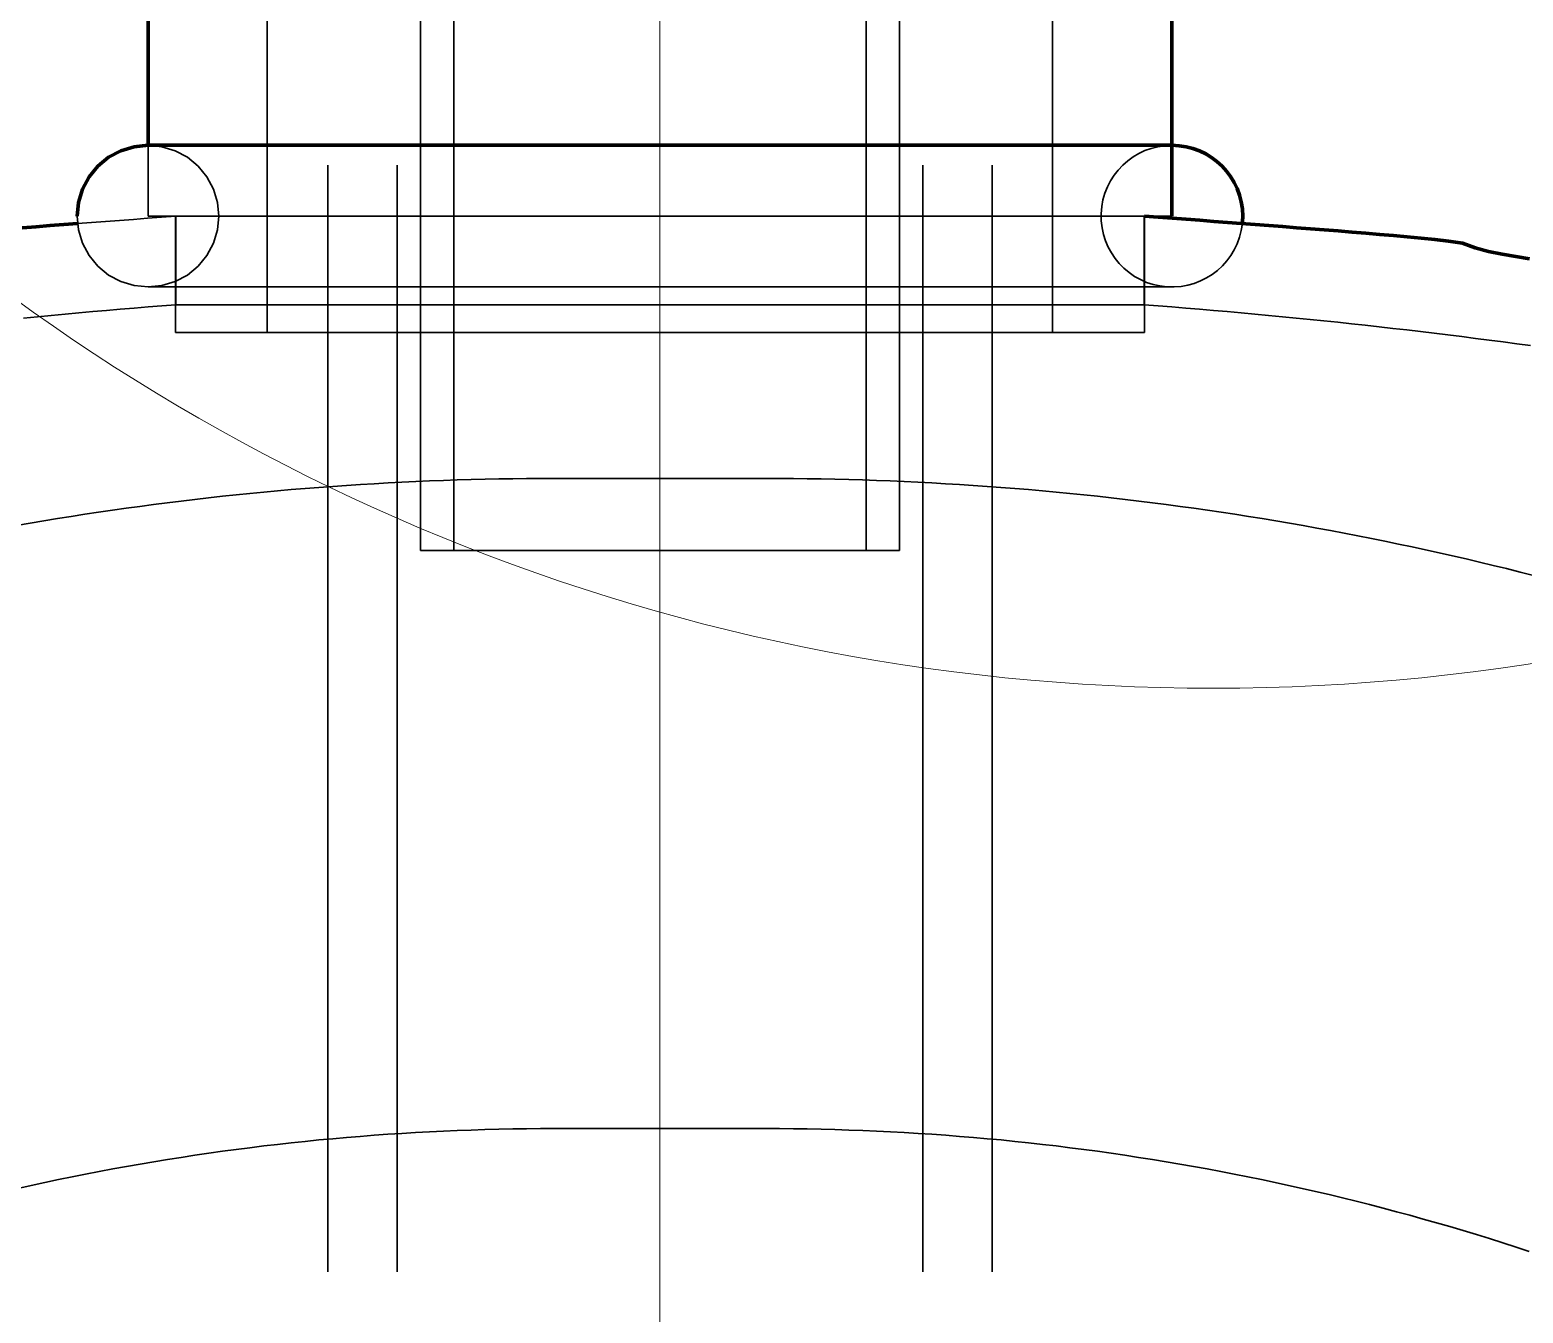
# Model space of a CAD drawing. Header units: millimetres. Extents: x 0 to 2208, y 0 to 420.
# Drawn here: x 88.21 to 93.6, y 208.99 to 213.62 of the extents above; entities that cross this region are included whole.
import ezdxf

# ---------------------------------------------------------------- set-up
doc = ezdxf.new("R2010")
doc.units = ezdxf.units.MM
doc.linetypes.add('IRAM-E-TRAZOS', pattern=[5, 4, -1])
doc.linetypes.add('IRAM-F-TRAZO-PUNTO', pattern=[20, 15, -2, 1, -2])
for name, color, linetype, lineweight in [('01-VISIBLE', 7, 'CONTINUOUS', 70), ('02-OCULTA', 4, 'IRAM-E-TRAZOS', 35), ('03-EJE', 1, 'IRAM-F-TRAZO-PUNTO', 18), ('08-FINA', 5, 'CONTINUOUS', 18)]:
    doc.layers.add(name, color=color, linetype=linetype, lineweight=lineweight)

msp = doc.modelspace()

# ---------------------------------------------------------------- linework, layer by layer
at = {"layer": '01-VISIBLE'}
for p, q in [((88.6341, 213.2071), (88.6341, 216.162)), ((92.3341, 212.9511), (92.3341, 216.162))]:
    msp.add_line(p, q, dxfattribs=at)
for points in [[(88.6341, 213.2071), (88.5841, 213.2022), (88.5361, 213.1876), (88.4918, 213.164), (88.453, 213.1321), (88.4212, 213.0933), (88.3975, 213.0491), (88.383, 213.001), (88.3781, 212.9511)], [(88.6341, 213.2071), (88.6341, 213.2071), (88.6341, 213.2071), (88.6341, 213.2071), (88.6341, 213.2071), (88.6341, 213.2071), (88.6341, 213.2071)], [(92.3341, 213.2071), (92.2841, 213.2071), (92.2341, 213.2071), (92.1841, 213.2071), (92.1341, 213.2071), (92.0841, 213.2071), (92.0341, 213.2071), (91.9841, 213.2071), (91.9341, 213.2071), (91.8841, 213.2071), (91.8341, 213.2071), (91.7841, 213.2071), (91.7341, 213.2071), (91.6841, 213.2071), (91.6341, 213.2071), (91.5841, 213.2071), (91.5341, 213.2071), (91.4841, 213.2071), (91.4341, 213.2071), (91.3841, 213.2071), (91.3341, 213.2071), (91.2841, 213.2071), (91.2341, 213.2071), (91.1841, 213.2071), (91.1341, 213.2071), (91.0841, 213.2071), (91.0341, 213.2071), (90.9841, 213.2071), (90.9341, 213.2071), (90.8841, 213.2071), (90.8341, 213.2071), (90.7841, 213.2071), (90.7341, 213.2071), (90.6841, 213.2071), (90.6341, 213.2071), (90.5841, 213.2071), (90.5341, 213.2071), (90.4841, 213.2071), (90.4341, 213.2071), (90.3841, 213.2071), (90.3341, 213.2071), (90.2841, 213.2071), (90.2341, 213.2071), (90.1841, 213.2071), (90.1341, 213.2071), (90.0841, 213.2071), (90.0341, 213.2071), (89.9841, 213.2071), (89.9341, 213.2071), (89.8841, 213.2071), (89.8341, 213.2071), (89.7841, 213.2071), (89.7341, 213.2071), (89.6841, 213.2071), (89.6341, 213.2071), (89.5841, 213.2071), (89.5341, 213.2071), (89.4841, 213.2071), (89.4341, 213.2071), (89.3841, 213.2071), (89.3341, 213.2071), (89.2841, 213.2071), (89.2341, 213.2071), (89.1841, 213.2071), (89.1341, 213.2071), (89.0841, 213.2071), (89.0341, 213.2071), (88.9841, 213.2071), (88.9341, 213.2071), (88.8841, 213.2071), (88.8341, 213.2071), (88.7841, 213.2071), (88.7341, 213.2071), (88.6841, 213.2071), (88.6341, 213.2071)], [(93.6267, 212.7972), (93.5772, 212.8053), (93.5278, 212.8137), (93.4786, 212.8231), (93.4303, 212.8365), (93.3836, 212.8537), (93.334, 212.861), (93.2842, 212.8667), (93.2343, 212.8717), (93.1844, 212.8763), (93.1345, 212.8808), (93.0846, 212.8851), (93.0346, 212.8893), (92.9847, 212.8934), (92.9347, 212.8975), (92.8848, 212.9015), (92.8348, 212.9054), (92.7848, 212.9093), (92.7348, 212.9132), (92.6849, 212.9171), (92.6349, 212.9209), (92.5849, 212.9247), (92.5349, 212.9285), (92.485, 212.9323), (92.435, 212.9361), (92.385, 212.9398), (92.335, 212.9436), (92.285, 212.9473), (92.2351, 212.951)], [(88.1796, 212.9091), (88.2296, 212.913), (88.2795, 212.9168), (88.3295, 212.9207), (88.3794, 212.9245)]]:
    msp.add_lwpolyline(points, dxfattribs=at)
for start, end in [(0, 90), (-5.9786, 0)]:
    msp.add_arc((92.3341, 212.9511), 0.256, start, end, dxfattribs=at)
at = {"layer": '02-OCULTA'}
for p, q in [((89.0653, 212.5307), (89.0653, 216.4511)), ((91.9029, 216.4511), (91.9029, 212.5307)), ((89.2841, 149.1359), (89.2841, 215.2511)), ((89.5341, 149.1359), (89.5341, 215.2511)), ((91.4341, 149.1359), (91.4341, 215.2511)), ((91.6841, 149.1359), (91.6841, 215.2511)), ((89.6191, 211.7429), (89.6191, 214.6229)), ((89.7391, 211.7429), (89.7391, 214.6229)), ((91.2291, 211.7429), (91.2291, 214.6229)), ((91.3491, 211.7429), (91.3491, 214.6229)), ((88.6341, 212.9511), (88.6341, 213.2071)), ((88.7331, 212.5307), (88.7331, 212.9511)), ((88.7341, 212.9511), (88.7341, 212.6307)), ((92.2341, 212.9511), (92.2341, 212.6307)), ((92.2351, 212.5307), (92.2351, 212.9511)), ((90.8659, 212.0032), (90.1022, 212.0032)), ((90.8659, 212.0032), (90.1022, 212.0032)), ((90.8659, 212.0032), (90.1022, 212.0032)), ((90.8659, 209.6532), (90.1022, 209.6532)), ((90.8659, 209.6532), (90.1022, 209.6532)), ((90.8659, 209.6532), (90.1022, 209.6532))]:
    msp.add_line(p, q, dxfattribs=at)
for points in [[(92.3341, 213.2071), (92.2834, 213.2071), (92.2327, 213.2071), (92.182, 213.2071), (92.1313, 213.2071), (92.0806, 213.2071), (92.03, 213.2071), (91.9793, 213.2071), (91.9286, 213.2071), (91.8779, 213.2071), (91.8272, 213.2071), (91.7765, 213.2071), (91.7258, 213.2071), (91.6752, 213.2071), (91.6245, 213.2071), (91.5738, 213.2071), (91.5231, 213.2071), (91.4724, 213.2071), (91.4217, 213.2071), (91.371, 213.2071), (91.3204, 213.2071), (91.2697, 213.2071), (91.219, 213.2071), (91.1683, 213.2071), (91.1176, 213.2071), (91.0669, 213.2071), (91.0163, 213.2071), (90.9656, 213.2071), (90.9149, 213.2071), (90.8642, 213.2071), (90.8135, 213.2071), (90.7628, 213.2071), (90.7121, 213.2071), (90.6615, 213.2071), (90.6108, 213.2071), (90.5601, 213.2071), (90.5094, 213.2071), (90.4587, 213.2071), (90.408, 213.2071), (90.3574, 213.2071), (90.3067, 213.2071), (90.256, 213.2071), (90.2053, 213.2071), (90.1546, 213.2071), (90.1039, 213.2071), (90.0532, 213.2071), (90.0026, 213.2071), (89.9519, 213.2071), (89.9012, 213.2071), (89.8505, 213.2071), (89.7998, 213.2071), (89.7491, 213.2071), (89.6984, 213.2071), (89.6478, 213.2071), (89.5971, 213.2071), (89.5464, 213.2071), (89.4957, 213.2071), (89.445, 213.2071), (89.3943, 213.2071), (89.3437, 213.2071), (89.293, 213.2071), (89.2423, 213.2071), (89.1916, 213.2071), (89.1409, 213.2071), (89.0902, 213.2071), (89.0395, 213.2071), (88.9889, 213.2071), (88.9382, 213.2071), (88.8875, 213.2071), (88.8368, 213.2071), (88.7861, 213.2071), (88.7354, 213.2071), (88.6847, 213.2071), (88.6341, 213.2071)], [(88.6341, 213.2071), (88.684, 213.2022), (88.732, 213.1876), (88.7763, 213.164), (88.8151, 213.1321), (88.8469, 213.0933), (88.8706, 213.0491), (88.8851, 213.001), (88.8901, 212.9511), (88.8851, 212.9012), (88.8706, 212.8531), (88.8469, 212.8089), (88.8151, 212.7701), (88.7763, 212.7382), (88.732, 212.7146), (88.684, 212.7), (88.6341, 212.6951)], [(88.3781, 212.9511), (88.383, 212.9012), (88.3975, 212.8531), (88.4212, 212.8089), (88.453, 212.7701), (88.4918, 212.7382), (88.5361, 212.7146), (88.5841, 212.7), (88.6341, 212.6951)], [(88.3794, 212.9245), (88.4301, 212.9283), (88.4808, 212.9321), (88.5314, 212.9359), (88.5821, 212.9396), (88.6328, 212.9434), (88.6834, 212.9472), (88.7341, 212.9511)], [(92.3341, 212.9511), (92.2841, 212.9511), (92.2341, 212.9511), (92.1841, 212.9511), (92.1341, 212.9511), (92.0841, 212.9511), (92.0341, 212.9511), (91.9841, 212.9511), (91.9341, 212.9511), (91.8841, 212.9511), (91.8341, 212.9511), (91.7841, 212.9511), (91.7341, 212.9511), (91.6841, 212.9511), (91.6341, 212.9511), (91.5841, 212.9511), (91.5341, 212.9511), (91.4841, 212.9511), (91.4341, 212.9511), (91.3841, 212.9511), (91.3341, 212.9511), (91.2841, 212.9511), (91.2341, 212.9511), (91.1841, 212.9511), (91.1341, 212.9511), (91.0841, 212.9511), (91.0341, 212.9511), (90.9841, 212.9511), (90.9341, 212.9511), (90.8841, 212.9511), (90.8341, 212.9511), (90.7841, 212.9511), (90.7341, 212.9511), (90.6841, 212.9511), (90.6341, 212.9511), (90.5841, 212.9511), (90.5341, 212.9511), (90.4841, 212.9511), (90.4341, 212.9511), (90.3841, 212.9511), (90.3341, 212.9511), (90.2841, 212.9511), (90.2341, 212.9511), (90.1841, 212.9511), (90.1341, 212.9511), (90.0841, 212.9511), (90.0341, 212.9511), (89.9841, 212.9511), (89.9341, 212.9511), (89.8841, 212.9511), (89.8341, 212.9511), (89.7841, 212.9511), (89.7341, 212.9511), (89.6841, 212.9511), (89.6341, 212.9511), (89.5841, 212.9511), (89.5341, 212.9511), (89.4841, 212.9511), (89.4341, 212.9511), (89.3841, 212.9511), (89.3341, 212.9511), (89.2841, 212.9511), (89.2341, 212.9511), (89.1841, 212.9511), (89.1341, 212.9511), (89.0841, 212.9511), (89.0341, 212.9511), (88.9841, 212.9511), (88.9341, 212.9511), (88.8841, 212.9511), (88.8341, 212.9511), (88.7841, 212.9511), (88.7341, 212.9511), (88.6841, 212.9511), (88.6341, 212.9511)], [(88.6341, 212.9511), (88.6841, 212.9511), (88.7341, 212.9511), (88.7841, 212.9511), (88.8341, 212.9511), (88.8841, 212.9511), (88.9341, 212.9511), (88.9841, 212.9511), (89.0341, 212.9511), (89.0841, 212.9511), (89.1341, 212.9511), (89.1841, 212.9511), (89.2341, 212.9511), (89.2841, 212.9511), (89.3341, 212.9511), (89.3841, 212.9511), (89.4341, 212.9511), (89.4841, 212.9511), (89.5341, 212.9511), (89.5841, 212.9511), (89.6341, 212.9511), (89.6841, 212.9511), (89.7341, 212.9511), (89.7841, 212.9511), (89.8341, 212.9511), (89.8841, 212.9511), (89.9341, 212.9511), (89.9841, 212.9511), (90.0341, 212.9511), (90.0841, 212.9511), (90.1341, 212.9511), (90.1841, 212.9511), (90.2341, 212.9511), (90.2841, 212.9511), (90.3341, 212.9511), (90.3841, 212.9511), (90.4341, 212.9511), (90.4841, 212.9511), (90.5341, 212.9511), (90.5841, 212.9511), (90.6341, 212.9511), (90.6841, 212.9511), (90.7341, 212.9511), (90.7841, 212.9511), (90.8341, 212.9511), (90.8841, 212.9511), (90.9341, 212.9511), (90.9841, 212.9511), (91.0341, 212.9511), (91.0841, 212.9511), (91.1341, 212.9511), (91.1841, 212.9511), (91.2341, 212.9511), (91.2841, 212.9511), (91.3341, 212.9511), (91.3841, 212.9511), (91.4341, 212.9511), (91.4841, 212.9511), (91.5341, 212.9511), (91.5841, 212.9511), (91.6341, 212.9511), (91.6841, 212.9511), (91.7341, 212.9511), (91.7841, 212.9511), (91.8341, 212.9511), (91.8841, 212.9511), (91.9341, 212.9511), (91.9841, 212.9511), (92.0341, 212.9511), (92.0841, 212.9511), (92.1341, 212.9511), (92.1841, 212.9511), (92.2341, 212.9511), (92.2841, 212.9511), (92.3341, 212.9511)], [(92.2351, 212.9511), (92.185, 212.9511), (92.135, 212.9511), (92.085, 212.9511), (92.0349, 212.9511), (91.9849, 212.9511), (91.9349, 212.9511), (91.8849, 212.9511), (91.8348, 212.9511), (91.7848, 212.9511), (91.7348, 212.9511), (91.6847, 212.9511), (91.6347, 212.9511), (91.5847, 212.9511), (91.5347, 212.9511), (91.4846, 212.9511), (91.4346, 212.9511), (91.3846, 212.9511), (91.3345, 212.9511), (91.2845, 212.9511), (91.2345, 212.9511), (91.1845, 212.9511), (91.1344, 212.9511), (91.0844, 212.9511), (91.0344, 212.9511), (90.9843, 212.9511), (90.9343, 212.9511), (90.8843, 212.9511), (90.8343, 212.9511), (90.7842, 212.9511), (90.7342, 212.9511), (90.6842, 212.9511), (90.6341, 212.9511), (90.5841, 212.9511), (90.5341, 212.9511), (90.4841, 212.9511), (90.434, 212.9511), (90.384, 212.9511), (90.334, 212.9511), (90.2839, 212.9511), (90.2339, 212.9511), (90.1839, 212.9511), (90.1339, 212.9511), (90.0838, 212.9511), (90.0338, 212.9511), (89.9838, 212.9511), (89.9337, 212.9511), (89.8837, 212.9511), (89.8337, 212.9511), (89.7837, 212.9511), (89.7336, 212.9511), (89.6836, 212.9511), (89.6336, 212.9511), (89.5835, 212.9511), (89.5335, 212.9511), (89.4835, 212.9511), (89.4335, 212.9511), (89.3834, 212.9511), (89.3334, 212.9511), (89.2834, 212.9511), (89.2333, 212.9511), (89.1833, 212.9511), (89.1333, 212.9511), (89.0833, 212.9511), (89.0332, 212.9511), (88.9832, 212.9511), (88.9332, 212.9511), (88.8831, 212.9511), (88.8331, 212.9511), (88.7831, 212.9511), (88.7331, 212.9511)], [(88.7331, 212.9511), (88.7831, 212.9511), (88.8331, 212.9511), (88.8831, 212.9511), (88.9332, 212.9511), (88.9832, 212.9511), (89.0332, 212.9511), (89.0833, 212.9511), (89.1333, 212.9511), (89.1833, 212.9511), (89.2333, 212.9511), (89.2834, 212.9511), (89.3334, 212.9511), (89.3834, 212.9511), (89.4335, 212.9511), (89.4835, 212.9511), (89.5335, 212.9511), (89.5835, 212.9511), (89.6336, 212.9511), (89.6836, 212.9511), (89.7336, 212.9511), (89.7837, 212.9511), (89.8337, 212.9511), (89.8837, 212.9511), (89.9337, 212.9511), (89.9838, 212.9511), (90.0338, 212.9511), (90.0838, 212.9511), (90.1339, 212.9511), (90.1839, 212.9511), (90.2339, 212.9511), (90.2839, 212.9511), (90.334, 212.9511), (90.384, 212.9511), (90.434, 212.9511), (90.4841, 212.9511), (90.5341, 212.9511), (90.5841, 212.9511), (90.6341, 212.9511), (90.6842, 212.9511), (90.7342, 212.9511), (90.7842, 212.9511), (90.8343, 212.9511), (90.8843, 212.9511), (90.9343, 212.9511), (90.9843, 212.9511), (91.0344, 212.9511), (91.0844, 212.9511), (91.1344, 212.9511), (91.1845, 212.9511), (91.2345, 212.9511), (91.2845, 212.9511), (91.3345, 212.9511), (91.3846, 212.9511), (91.4346, 212.9511), (91.4846, 212.9511), (91.5347, 212.9511), (91.5847, 212.9511), (91.6347, 212.9511), (91.6847, 212.9511), (91.7348, 212.9511), (91.7848, 212.9511), (91.8348, 212.9511), (91.8849, 212.9511), (91.9349, 212.9511), (91.9849, 212.9511), (92.0349, 212.9511), (92.085, 212.9511), (92.135, 212.9511), (92.185, 212.9511), (92.2351, 212.9511)], [(92.2341, 212.9511), (92.1841, 212.9511), (92.1341, 212.9511), (92.0841, 212.9511), (92.0341, 212.9511), (91.9841, 212.9511), (91.9341, 212.9511), (91.8841, 212.9511), (91.8341, 212.9511), (91.7841, 212.9511), (91.7341, 212.9511), (91.6841, 212.9511), (91.6341, 212.9511), (91.5841, 212.9511), (91.5341, 212.9511), (91.4841, 212.9511), (91.4341, 212.9511), (91.3841, 212.9511), (91.3341, 212.9511), (91.2841, 212.9511), (91.2341, 212.9511), (91.1841, 212.9511), (91.1341, 212.9511), (91.0841, 212.9511), (91.0341, 212.9511), (90.9841, 212.9511), (90.9341, 212.9511), (90.8841, 212.9511), (90.8341, 212.9511), (90.7841, 212.9511), (90.7341, 212.9511), (90.6841, 212.9511), (90.6341, 212.9511), (90.5841, 212.9511), (90.5341, 212.9511), (90.4841, 212.9511), (90.4341, 212.9511), (90.3841, 212.9511), (90.3341, 212.9511), (90.2841, 212.9511), (90.2341, 212.9511), (90.1841, 212.9511), (90.1341, 212.9511), (90.0841, 212.9511), (90.0341, 212.9511), (89.9841, 212.9511), (89.9341, 212.9511), (89.8841, 212.9511), (89.8341, 212.9511), (89.7841, 212.9511), (89.7341, 212.9511), (89.6841, 212.9511), (89.6341, 212.9511), (89.5841, 212.9511), (89.5341, 212.9511), (89.4841, 212.9511), (89.4341, 212.9511), (89.3841, 212.9511), (89.3341, 212.9511), (89.2841, 212.9511), (89.2341, 212.9511), (89.1841, 212.9511), (89.1341, 212.9511), (89.0841, 212.9511), (89.0341, 212.9511), (88.9841, 212.9511), (88.9341, 212.9511), (88.8841, 212.9511), (88.8341, 212.9511), (88.7841, 212.9511), (88.7341, 212.9511)], [(88.7341, 212.9511), (88.7841, 212.9511), (88.8341, 212.9511), (88.8841, 212.9511), (88.9341, 212.9511), (88.9841, 212.9511), (89.0341, 212.9511), (89.0841, 212.9511), (89.1341, 212.9511), (89.1841, 212.9511), (89.2341, 212.9511), (89.2841, 212.9511), (89.3341, 212.9511), (89.3841, 212.9511), (89.4341, 212.9511), (89.4841, 212.9511), (89.5341, 212.9511), (89.5841, 212.9511), (89.6341, 212.9511), (89.6841, 212.9511), (89.7341, 212.9511), (89.7841, 212.9511), (89.8341, 212.9511), (89.8841, 212.9511), (89.9341, 212.9511), (89.9841, 212.9511), (90.0341, 212.9511), (90.0841, 212.9511), (90.1341, 212.9511), (90.1841, 212.9511), (90.2341, 212.9511), (90.2841, 212.9511), (90.3341, 212.9511), (90.3841, 212.9511), (90.4341, 212.9511), (90.4841, 212.9511), (90.5341, 212.9511), (90.5841, 212.9511), (90.6341, 212.9511), (90.6841, 212.9511), (90.7341, 212.9511), (90.7841, 212.9511), (90.8341, 212.9511), (90.8841, 212.9511), (90.9341, 212.9511), (90.9841, 212.9511), (91.0341, 212.9511), (91.0841, 212.9511), (91.1341, 212.9511), (91.1841, 212.9511), (91.2341, 212.9511), (91.2841, 212.9511), (91.3341, 212.9511), (91.3841, 212.9511), (91.4341, 212.9511), (91.4841, 212.9511), (91.5341, 212.9511), (91.5841, 212.9511), (91.6341, 212.9511), (91.6841, 212.9511), (91.7341, 212.9511), (91.7841, 212.9511), (91.8341, 212.9511), (91.8841, 212.9511), (91.9341, 212.9511), (91.9841, 212.9511), (92.0341, 212.9511), (92.0841, 212.9511), (92.1341, 212.9511), (92.1841, 212.9511), (92.2341, 212.9511)], [(92.2351, 212.951), (92.2349, 212.951), (92.2347, 212.9511), (92.2346, 212.9511), (92.2344, 212.9511), (92.2342, 212.9511), (92.2341, 212.9511)], [(88.6341, 212.6951), (88.6841, 212.6951), (88.7341, 212.6951), (88.7841, 212.6951), (88.8341, 212.6951), (88.8841, 212.6951), (88.9341, 212.6951), (88.9841, 212.6951), (89.0341, 212.6951), (89.0841, 212.6951), (89.1341, 212.6951), (89.1841, 212.6951), (89.2341, 212.6951), (89.2841, 212.6951), (89.3341, 212.6951), (89.3841, 212.6951), (89.4341, 212.6951), (89.4841, 212.6951), (89.5341, 212.6951), (89.5841, 212.6951), (89.6341, 212.6951), (89.6841, 212.6951), (89.7341, 212.6951), (89.7841, 212.6951), (89.8341, 212.6951), (89.8841, 212.6951), (89.9341, 212.6951), (89.9841, 212.6951), (90.0341, 212.6951), (90.0841, 212.6951), (90.1341, 212.6951), (90.1841, 212.6951), (90.2341, 212.6951), (90.2841, 212.6951), (90.3341, 212.6951), (90.3841, 212.6951), (90.4341, 212.6951), (90.4841, 212.6951), (90.5341, 212.6951), (90.5841, 212.6951), (90.6341, 212.6951), (90.6841, 212.6951), (90.7341, 212.6951), (90.7841, 212.6951), (90.8341, 212.6951), (90.8841, 212.6951), (90.9341, 212.6951), (90.9841, 212.6951), (91.0341, 212.6951), (91.0841, 212.6951), (91.1341, 212.6951), (91.1841, 212.6951), (91.2341, 212.6951), (91.2841, 212.6951), (91.3341, 212.6951), (91.3841, 212.6951), (91.4341, 212.6951), (91.4841, 212.6951), (91.5341, 212.6951), (91.5841, 212.6951), (91.6341, 212.6951), (91.6841, 212.6951), (91.7341, 212.6951), (91.7841, 212.6951), (91.8341, 212.6951), (91.8841, 212.6951), (91.9341, 212.6951), (91.9841, 212.6951), (92.0341, 212.6951), (92.0841, 212.6951), (92.1341, 212.6951), (92.1841, 212.6951), (92.2341, 212.6951), (92.2841, 212.6951), (92.3341, 212.6951)], [(88.6341, 212.6951), (88.6841, 212.6951), (88.7341, 212.6951), (88.7841, 212.6951), (88.8341, 212.6951), (88.8841, 212.6951), (88.9341, 212.6951), (88.9841, 212.6951), (89.0341, 212.6951), (89.0841, 212.6951), (89.1341, 212.6951), (89.1841, 212.6951), (89.2341, 212.6951), (89.2841, 212.6951), (89.3341, 212.6951), (89.3841, 212.6951), (89.4341, 212.6951), (89.4841, 212.6951), (89.5341, 212.6951), (89.5841, 212.6951), (89.6341, 212.6951), (89.6841, 212.6951), (89.7341, 212.6951), (89.7841, 212.6951), (89.8341, 212.6951), (89.8841, 212.6951), (89.9341, 212.6951), (89.9841, 212.6951), (90.0341, 212.6951), (90.0841, 212.6951), (90.1341, 212.6951), (90.1841, 212.6951), (90.2341, 212.6951), (90.2841, 212.6951), (90.3341, 212.6951), (90.3841, 212.6951), (90.4341, 212.6951), (90.4841, 212.6951), (90.5341, 212.6951), (90.5841, 212.6951), (90.6341, 212.6951), (90.6841, 212.6951), (90.7341, 212.6951), (90.7841, 212.6951), (90.8341, 212.6951), (90.8841, 212.6951), (90.9341, 212.6951), (90.9841, 212.6951), (91.0341, 212.6951), (91.0841, 212.6951), (91.1341, 212.6951), (91.1841, 212.6951), (91.2341, 212.6951), (91.2841, 212.6951), (91.3341, 212.6951), (91.3841, 212.6951), (91.4341, 212.6951), (91.4841, 212.6951), (91.5341, 212.6951), (91.5841, 212.6951), (91.6341, 212.6951), (91.6841, 212.6951), (91.7341, 212.6951), (91.7841, 212.6951), (91.8341, 212.6951), (91.8841, 212.6951), (91.9341, 212.6951), (91.9841, 212.6951), (92.0341, 212.6951), (92.0841, 212.6951), (92.1341, 212.6951), (92.1841, 212.6951), (92.2341, 212.6951), (92.2841, 212.6951), (92.3341, 212.6951)], [(88.7341, 212.6307), (88.6841, 212.6269), (88.6341, 212.6229), (88.5841, 212.6189), (88.5341, 212.6148), (88.4842, 212.6105), (88.4342, 212.6062), (88.3843, 212.6017), (88.3343, 212.5972), (88.2844, 212.5925), (88.2345, 212.5877), (88.1846, 212.5828)], [(92.2341, 212.6307), (92.1841, 212.6307), (92.1341, 212.6307), (92.0841, 212.6307), (92.0341, 212.6307), (91.9841, 212.6307), (91.9341, 212.6307), (91.8841, 212.6307), (91.8341, 212.6307), (91.7841, 212.6307), (91.7341, 212.6307), (91.6841, 212.6307), (91.6341, 212.6307), (91.5841, 212.6307), (91.5341, 212.6307), (91.4841, 212.6307), (91.4341, 212.6307), (91.3841, 212.6307), (91.3341, 212.6307), (91.2841, 212.6307), (91.2341, 212.6307), (91.1841, 212.6307), (91.1341, 212.6307), (91.0841, 212.6307), (91.0341, 212.6307), (90.9841, 212.6307), (90.9341, 212.6307), (90.8841, 212.6307), (90.8341, 212.6307), (90.7841, 212.6307), (90.7341, 212.6307), (90.6841, 212.6307), (90.6341, 212.6307), (90.5841, 212.6307), (90.5341, 212.6307), (90.4841, 212.6307), (90.4341, 212.6307), (90.3841, 212.6307), (90.3341, 212.6307), (90.2841, 212.6307), (90.2341, 212.6307), (90.1841, 212.6307), (90.1341, 212.6307), (90.0841, 212.6307), (90.0341, 212.6307), (89.9841, 212.6307), (89.9341, 212.6307), (89.8841, 212.6307), (89.8341, 212.6307), (89.7841, 212.6307), (89.7341, 212.6307), (89.6841, 212.6307), (89.6341, 212.6307), (89.5841, 212.6307), (89.5341, 212.6307), (89.4841, 212.6307), (89.4341, 212.6307), (89.3841, 212.6307), (89.3341, 212.6307), (89.2841, 212.6307), (89.2341, 212.6307), (89.1841, 212.6307), (89.1341, 212.6307), (89.0841, 212.6307), (89.0341, 212.6307), (88.9841, 212.6307), (88.9341, 212.6307), (88.8841, 212.6307), (88.8341, 212.6307), (88.7841, 212.6307), (88.7341, 212.6307)], [(88.7341, 212.6307), (88.7841, 212.6307), (88.8341, 212.6307), (88.8841, 212.6307), (88.9341, 212.6307), (88.9841, 212.6307), (89.0341, 212.6307), (89.0841, 212.6307), (89.1341, 212.6307), (89.1841, 212.6307), (89.2341, 212.6307), (89.2841, 212.6307), (89.3341, 212.6307), (89.3841, 212.6307), (89.4341, 212.6307), (89.4841, 212.6307), (89.5341, 212.6307), (89.5841, 212.6307), (89.6341, 212.6307), (89.6841, 212.6307), (89.7341, 212.6307), (89.7841, 212.6307), (89.8341, 212.6307), (89.8841, 212.6307), (89.9341, 212.6307), (89.9841, 212.6307), (90.0341, 212.6307), (90.0841, 212.6307), (90.1341, 212.6307), (90.1841, 212.6307), (90.2341, 212.6307), (90.2841, 212.6307), (90.3341, 212.6307), (90.3841, 212.6307), (90.4341, 212.6307), (90.4841, 212.6307), (90.5341, 212.6307), (90.5841, 212.6307), (90.6341, 212.6307), (90.6841, 212.6307), (90.7341, 212.6307), (90.7841, 212.6307), (90.8341, 212.6307), (90.8841, 212.6307), (90.9341, 212.6307), (90.9841, 212.6307), (91.0341, 212.6307), (91.0841, 212.6307), (91.1341, 212.6307), (91.1841, 212.6307), (91.2341, 212.6307), (91.2841, 212.6307), (91.3341, 212.6307), (91.3841, 212.6307), (91.4341, 212.6307), (91.4841, 212.6307), (91.5341, 212.6307), (91.5841, 212.6307), (91.6341, 212.6307), (91.6841, 212.6307), (91.7341, 212.6307), (91.7841, 212.6307), (91.8341, 212.6307), (91.8841, 212.6307), (91.9341, 212.6307), (91.9841, 212.6307), (92.0341, 212.6307), (92.0841, 212.6307), (92.1341, 212.6307), (92.1841, 212.6307), (92.2341, 212.6307)], [(92.2341, 212.6307), (92.2841, 212.6269), (92.3341, 212.623), (92.384, 212.619), (92.434, 212.6148), (92.484, 212.6106), (92.5339, 212.6063), (92.5839, 212.6018), (92.6338, 212.5973), (92.6837, 212.5926), (92.7336, 212.5878), (92.7835, 212.5829), (92.8334, 212.5779), (92.8833, 212.5728), (92.9332, 212.5676), (92.983, 212.5623), (93.0329, 212.5568), (93.0827, 212.5513), (93.1325, 212.5456), (93.1824, 212.5399), (93.2322, 212.534), (93.2819, 212.528), (93.3317, 212.5219), (93.3815, 212.5157), (93.4312, 212.5094), (93.4809, 212.503), (93.5306, 212.4964), (93.5803, 212.4898), (93.63, 212.483)], [(92.2351, 212.5307), (92.185, 212.5307), (92.135, 212.5307), (92.085, 212.5307), (92.0349, 212.5307), (91.9849, 212.5307), (91.9349, 212.5307), (91.8849, 212.5307), (91.8348, 212.5307), (91.7848, 212.5307), (91.7348, 212.5307), (91.6847, 212.5307), (91.6347, 212.5307), (91.5847, 212.5307), (91.5347, 212.5307), (91.4846, 212.5307), (91.4346, 212.5307), (91.3846, 212.5307), (91.3345, 212.5307), (91.2845, 212.5307), (91.2345, 212.5307), (91.1845, 212.5307), (91.1344, 212.5307), (91.0844, 212.5307), (91.0344, 212.5307), (90.9843, 212.5307), (90.9343, 212.5307), (90.8843, 212.5307), (90.8343, 212.5307), (90.7842, 212.5307), (90.7342, 212.5307), (90.6842, 212.5307), (90.6341, 212.5307), (90.5841, 212.5307), (90.5341, 212.5307), (90.4841, 212.5307), (90.434, 212.5307), (90.384, 212.5307), (90.334, 212.5307), (90.2839, 212.5307), (90.2339, 212.5307), (90.1839, 212.5307), (90.1339, 212.5307), (90.0838, 212.5307), (90.0338, 212.5307), (89.9838, 212.5307), (89.9337, 212.5307), (89.8837, 212.5307), (89.8337, 212.5307), (89.7837, 212.5307), (89.7336, 212.5307), (89.6836, 212.5307), (89.6336, 212.5307), (89.5835, 212.5307), (89.5335, 212.5307), (89.4835, 212.5307), (89.4335, 212.5307), (89.3834, 212.5307), (89.3334, 212.5307), (89.2834, 212.5307), (89.2333, 212.5307), (89.1833, 212.5307), (89.1333, 212.5307), (89.0833, 212.5307), (89.0332, 212.5307), (88.9832, 212.5307), (88.9332, 212.5307), (88.8831, 212.5307), (88.8331, 212.5307), (88.7831, 212.5307), (88.7331, 212.5307)], [(88.7331, 212.5307), (88.7831, 212.5307), (88.8331, 212.5307), (88.8831, 212.5307), (88.9332, 212.5307), (88.9832, 212.5307), (89.0332, 212.5307), (89.0833, 212.5307), (89.1333, 212.5307), (89.1833, 212.5307), (89.2333, 212.5307), (89.2834, 212.5307), (89.3334, 212.5307), (89.3834, 212.5307), (89.4335, 212.5307), (89.4835, 212.5307), (89.5335, 212.5307), (89.5835, 212.5307), (89.6336, 212.5307), (89.6836, 212.5307), (89.7336, 212.5307), (89.7837, 212.5307), (89.8337, 212.5307), (89.8837, 212.5307), (89.9337, 212.5307), (89.9838, 212.5307), (90.0338, 212.5307), (90.0838, 212.5307), (90.1339, 212.5307), (90.1839, 212.5307), (90.2339, 212.5307), (90.2839, 212.5307), (90.334, 212.5307), (90.384, 212.5307), (90.434, 212.5307), (90.4841, 212.5307), (90.5341, 212.5307), (90.5841, 212.5307), (90.6341, 212.5307), (90.6842, 212.5307), (90.7342, 212.5307), (90.7842, 212.5307), (90.8343, 212.5307), (90.8843, 212.5307), (90.9343, 212.5307), (90.9843, 212.5307), (91.0344, 212.5307), (91.0844, 212.5307), (91.1344, 212.5307), (91.1845, 212.5307), (91.2345, 212.5307), (91.2845, 212.5307), (91.3345, 212.5307), (91.3846, 212.5307), (91.4346, 212.5307), (91.4846, 212.5307), (91.5347, 212.5307), (91.5847, 212.5307), (91.6347, 212.5307), (91.6847, 212.5307), (91.7348, 212.5307), (91.7848, 212.5307), (91.8348, 212.5307), (91.8849, 212.5307), (91.9349, 212.5307), (91.9849, 212.5307), (92.0349, 212.5307), (92.085, 212.5307), (92.135, 212.5307), (92.185, 212.5307), (92.2351, 212.5307)], [(91.9029, 212.5307), (91.8522, 212.5307), (91.8015, 212.5307), (91.7508, 212.5307), (91.7002, 212.5307), (91.6495, 212.5307), (91.5988, 212.5307), (91.5482, 212.5307), (91.4975, 212.5307), (91.4468, 212.5307), (91.3961, 212.5307), (91.3455, 212.5307), (91.2948, 212.5307), (91.2441, 212.5307), (91.1935, 212.5307), (91.1428, 212.5307), (91.0921, 212.5307), (91.0414, 212.5307), (90.9908, 212.5307), (90.9401, 212.5307), (90.8894, 212.5307), (90.8388, 212.5307), (90.7881, 212.5307), (90.7374, 212.5307), (90.6867, 212.5307), (90.6361, 212.5307), (90.5854, 212.5307), (90.5347, 212.5307), (90.4841, 212.5307), (90.4334, 212.5307), (90.3827, 212.5307), (90.332, 212.5307), (90.2814, 212.5307), (90.2307, 212.5307), (90.18, 212.5307), (90.1294, 212.5307), (90.0787, 212.5307), (90.028, 212.5307), (89.9773, 212.5307), (89.9267, 212.5307), (89.876, 212.5307), (89.8253, 212.5307), (89.7747, 212.5307), (89.724, 212.5307), (89.6733, 212.5307), (89.6226, 212.5307), (89.572, 212.5307), (89.5213, 212.5307), (89.4706, 212.5307), (89.42, 212.5307), (89.3693, 212.5307), (89.3186, 212.5307), (89.2679, 212.5307), (89.2173, 212.5307), (89.1666, 212.5307), (89.1159, 212.5307), (89.0653, 212.5307)], [(89.0653, 212.5307), (89.1159, 212.5307), (89.1666, 212.5307), (89.2173, 212.5307), (89.2679, 212.5307), (89.3186, 212.5307), (89.3693, 212.5307), (89.42, 212.5307), (89.4706, 212.5307), (89.5213, 212.5307), (89.572, 212.5307), (89.6226, 212.5307), (89.6733, 212.5307), (89.724, 212.5307), (89.7747, 212.5307), (89.8253, 212.5307), (89.876, 212.5307), (89.9267, 212.5307), (89.9773, 212.5307), (90.028, 212.5307), (90.0787, 212.5307), (90.1294, 212.5307), (90.18, 212.5307), (90.2307, 212.5307), (90.2814, 212.5307), (90.332, 212.5307), (90.3827, 212.5307), (90.4334, 212.5307), (90.4841, 212.5307), (90.5347, 212.5307), (90.5854, 212.5307), (90.6361, 212.5307), (90.6867, 212.5307), (90.7374, 212.5307), (90.7881, 212.5307), (90.8388, 212.5307), (90.8894, 212.5307), (90.9401, 212.5307), (90.9908, 212.5307), (91.0414, 212.5307), (91.0921, 212.5307), (91.1428, 212.5307), (91.1935, 212.5307), (91.2441, 212.5307), (91.2948, 212.5307), (91.3455, 212.5307), (91.3961, 212.5307), (91.4468, 212.5307), (91.4975, 212.5307), (91.5482, 212.5307), (91.5988, 212.5307), (91.6495, 212.5307), (91.7002, 212.5307), (91.7508, 212.5307), (91.8015, 212.5307), (91.8522, 212.5307), (91.9029, 212.5307)], [(90.1022, 212.0032), (90.0521, 212.0031), (90.0021, 212.0027), (89.952, 212.0022), (89.9019, 212.0014), (89.8519, 212.0004), (89.8018, 211.9991), (89.7518, 211.9977), (89.7017, 211.996), (89.6517, 211.9941), (89.6017, 211.9919), (89.5516, 211.9896), (89.5016, 211.987), (89.4516, 211.9842), (89.4017, 211.9812), (89.3517, 211.9779), (89.3017, 211.9744), (89.2518, 211.9707), (89.2019, 211.9668), (89.152, 211.9626), (89.1021, 211.9582), (89.0522, 211.9536), (89.0024, 211.9488), (88.9526, 211.9438), (88.9028, 211.9385), (88.853, 211.933), (88.8033, 211.9273), (88.7536, 211.9213), (88.7039, 211.9152), (88.6542, 211.9088), (88.6046, 211.9021), (88.555, 211.8953), (88.5054, 211.8883), (88.4558, 211.881), (88.4063, 211.8735), (88.3569, 211.8657), (88.3074, 211.8578), (88.258, 211.8496), (88.2087, 211.8412), (88.1593, 211.8326)], [(90.1022, 212.0032), (90.0521, 212.0031), (90.0021, 212.0027), (89.952, 212.0022), (89.9019, 212.0014), (89.8519, 212.0004), (89.8018, 211.9991), (89.7518, 211.9977), (89.7017, 211.996), (89.6517, 211.9941), (89.6017, 211.9919), (89.5516, 211.9896), (89.5016, 211.987), (89.4516, 211.9842), (89.4017, 211.9812), (89.3517, 211.9779), (89.3017, 211.9744), (89.2518, 211.9707), (89.2019, 211.9668), (89.152, 211.9626), (89.1021, 211.9582), (89.0522, 211.9536), (89.0024, 211.9488), (88.9526, 211.9438), (88.9028, 211.9385), (88.853, 211.933), (88.8033, 211.9273), (88.7536, 211.9213), (88.7039, 211.9152), (88.6542, 211.9088), (88.6046, 211.9021), (88.555, 211.8953), (88.5054, 211.8883), (88.4558, 211.881), (88.4063, 211.8735), (88.3569, 211.8657), (88.3074, 211.8578), (88.258, 211.8496), (88.2087, 211.8412), (88.1593, 211.8326)], [(90.1022, 212.0032), (90.0521, 212.0031), (90.0021, 212.0027), (89.952, 212.0022), (89.9019, 212.0014), (89.8519, 212.0004), (89.8018, 211.9991), (89.7518, 211.9977), (89.7017, 211.996), (89.6517, 211.9941), (89.6017, 211.9919), (89.5516, 211.9896), (89.5016, 211.987), (89.4516, 211.9842), (89.4017, 211.9812), (89.3517, 211.9779), (89.3017, 211.9744), (89.2518, 211.9707), (89.2019, 211.9668), (89.152, 211.9626), (89.1021, 211.9582), (89.0522, 211.9536), (89.0024, 211.9488), (88.9526, 211.9438), (88.9028, 211.9385), (88.853, 211.933), (88.8033, 211.9273), (88.7536, 211.9213), (88.7039, 211.9152), (88.6542, 211.9088), (88.6046, 211.9021), (88.555, 211.8953), (88.5054, 211.8883), (88.4558, 211.881), (88.4063, 211.8735), (88.3569, 211.8657), (88.3074, 211.8578), (88.258, 211.8496), (88.2087, 211.8412), (88.1593, 211.8326)], [(90.8659, 212.0032), (90.916, 212.0031), (90.9661, 212.0027), (91.0161, 212.0022), (91.0662, 212.0014), (91.1163, 212.0004), (91.1663, 211.9991), (91.2164, 211.9977), (91.2664, 211.996), (91.3164, 211.9941), (91.3665, 211.9919), (91.4165, 211.9896), (91.4665, 211.987), (91.5165, 211.9842), (91.5665, 211.9812), (91.6164, 211.9779), (91.6664, 211.9744), (91.7163, 211.9707), (91.7662, 211.9668), (91.8161, 211.9626), (91.866, 211.9582), (91.9159, 211.9536), (91.9657, 211.9488), (92.0155, 211.9438), (92.0653, 211.9385), (92.1151, 211.933), (92.1649, 211.9273), (92.2146, 211.9213), (92.2643, 211.9152), (92.3139, 211.9088), (92.3636, 211.9021), (92.4132, 211.8953), (92.4627, 211.8883), (92.5123, 211.881), (92.5618, 211.8735), (92.6113, 211.8657), (92.6607, 211.8578), (92.7101, 211.8496), (92.7595, 211.8412), (92.8088, 211.8326), (92.8581, 211.8238), (92.9073, 211.8147), (92.9565, 211.8055), (93.0057, 211.796), (93.0548, 211.7862), (93.1039, 211.7763), (93.1529, 211.7661), (93.2019, 211.7558), (93.2508, 211.7452), (93.2997, 211.7343), (93.3486, 211.7233), (93.3974, 211.7121), (93.4461, 211.7006), (93.4948, 211.6889), (93.5434, 211.677), (93.592, 211.6648), (93.6405, 211.6525)], [(90.8659, 212.0032), (90.916, 212.0031), (90.9661, 212.0027), (91.0161, 212.0022), (91.0662, 212.0014), (91.1163, 212.0004), (91.1663, 211.9991), (91.2164, 211.9977), (91.2664, 211.996), (91.3164, 211.9941), (91.3665, 211.9919), (91.4165, 211.9896), (91.4665, 211.987), (91.5165, 211.9842), (91.5665, 211.9812), (91.6164, 211.9779), (91.6664, 211.9744), (91.7163, 211.9707), (91.7662, 211.9668), (91.8161, 211.9626), (91.866, 211.9582), (91.9159, 211.9536), (91.9657, 211.9488), (92.0155, 211.9438), (92.0653, 211.9385), (92.1151, 211.933), (92.1649, 211.9273), (92.2146, 211.9213), (92.2643, 211.9152), (92.3139, 211.9088), (92.3636, 211.9021), (92.4132, 211.8953), (92.4627, 211.8883), (92.5123, 211.881), (92.5618, 211.8735), (92.6113, 211.8657), (92.6607, 211.8578), (92.7101, 211.8496), (92.7595, 211.8412), (92.8088, 211.8326), (92.8581, 211.8238), (92.9073, 211.8147), (92.9565, 211.8055), (93.0057, 211.796), (93.0548, 211.7862), (93.1039, 211.7763), (93.1529, 211.7661), (93.2019, 211.7558), (93.2508, 211.7452), (93.2997, 211.7343), (93.3486, 211.7233), (93.3974, 211.7121), (93.4461, 211.7006), (93.4948, 211.6889), (93.5434, 211.677), (93.592, 211.6648), (93.6405, 211.6525)], [(90.8659, 212.0032), (90.916, 212.0031), (90.9661, 212.0027), (91.0161, 212.0022), (91.0662, 212.0014), (91.1163, 212.0004), (91.1663, 211.9991), (91.2164, 211.9977), (91.2664, 211.996), (91.3164, 211.9941), (91.3665, 211.9919), (91.4165, 211.9896), (91.4665, 211.987), (91.5165, 211.9842), (91.5665, 211.9812), (91.6164, 211.9779), (91.6664, 211.9744), (91.7163, 211.9707), (91.7662, 211.9668), (91.8161, 211.9626), (91.866, 211.9582), (91.9159, 211.9536), (91.9657, 211.9488), (92.0155, 211.9438), (92.0653, 211.9385), (92.1151, 211.933), (92.1649, 211.9273), (92.2146, 211.9213), (92.2643, 211.9152), (92.3139, 211.9088), (92.3636, 211.9021), (92.4132, 211.8953), (92.4627, 211.8883), (92.5123, 211.881), (92.5618, 211.8735), (92.6113, 211.8657), (92.6607, 211.8578), (92.7101, 211.8496), (92.7595, 211.8412), (92.8088, 211.8326), (92.8581, 211.8238), (92.9073, 211.8147), (92.9565, 211.8055), (93.0057, 211.796), (93.0548, 211.7862), (93.1039, 211.7763), (93.1529, 211.7661), (93.2019, 211.7558), (93.2508, 211.7452), (93.2997, 211.7343), (93.3486, 211.7233), (93.3974, 211.7121), (93.4461, 211.7006), (93.4948, 211.6889), (93.5434, 211.677), (93.592, 211.6648), (93.6405, 211.6525)], [(91.3491, 211.7429), (91.2982, 211.7429), (91.2473, 211.7429), (91.1964, 211.7429), (91.1455, 211.7429), (91.0947, 211.7429), (91.0438, 211.7429), (90.9929, 211.7429), (90.942, 211.7429), (90.8911, 211.7429), (90.8402, 211.7429), (90.7894, 211.7429), (90.7385, 211.7429), (90.6876, 211.7429), (90.6367, 211.7429), (90.5858, 211.7429), (90.5349, 211.7429), (90.4841, 211.7429), (90.4332, 211.7429), (90.3823, 211.7429), (90.3314, 211.7429), (90.2805, 211.7429), (90.2297, 211.7429), (90.1788, 211.7429), (90.1279, 211.7429), (90.077, 211.7429), (90.0261, 211.7429), (89.9752, 211.7429), (89.9244, 211.7429), (89.8735, 211.7429), (89.8226, 211.7429), (89.7717, 211.7429), (89.7208, 211.7429), (89.6699, 211.7429), (89.6191, 211.7429)], [(89.6191, 211.7429), (89.6699, 211.7429), (89.7208, 211.7429), (89.7717, 211.7429), (89.8226, 211.7429), (89.8735, 211.7429), (89.9244, 211.7429), (89.9752, 211.7429), (90.0261, 211.7429), (90.077, 211.7429), (90.1279, 211.7429), (90.1788, 211.7429), (90.2297, 211.7429), (90.2805, 211.7429), (90.3314, 211.7429), (90.3823, 211.7429), (90.4332, 211.7429), (90.4841, 211.7429), (90.5349, 211.7429), (90.5858, 211.7429), (90.6367, 211.7429), (90.6876, 211.7429), (90.7385, 211.7429), (90.7894, 211.7429), (90.8402, 211.7429), (90.8911, 211.7429), (90.942, 211.7429), (90.9929, 211.7429), (91.0438, 211.7429), (91.0947, 211.7429), (91.1455, 211.7429), (91.1964, 211.7429), (91.2473, 211.7429), (91.2982, 211.7429), (91.3491, 211.7429)], [(91.2291, 211.7429), (91.1777, 211.7429), (91.1263, 211.7429), (91.0749, 211.7429), (91.0235, 211.7429), (90.9722, 211.7429), (90.9208, 211.7429), (90.8694, 211.7429), (90.818, 211.7429), (90.7666, 211.7429), (90.7153, 211.7429), (90.6639, 211.7429), (90.6125, 211.7429), (90.5611, 211.7429), (90.5098, 211.7429), (90.4584, 211.7429), (90.407, 211.7429), (90.3556, 211.7429), (90.3042, 211.7429), (90.2529, 211.7429), (90.2015, 211.7429), (90.1501, 211.7429), (90.0987, 211.7429), (90.0473, 211.7429), (89.996, 211.7429), (89.9446, 211.7429), (89.8932, 211.7429), (89.8418, 211.7429), (89.7904, 211.7429), (89.7391, 211.7429)], [(89.7391, 211.7429), (89.7904, 211.7429), (89.8418, 211.7429), (89.8932, 211.7429), (89.9446, 211.7429), (89.996, 211.7429), (90.0473, 211.7429), (90.0987, 211.7429), (90.1501, 211.7429), (90.2015, 211.7429), (90.2529, 211.7429), (90.3042, 211.7429), (90.3556, 211.7429), (90.407, 211.7429), (90.4584, 211.7429), (90.5098, 211.7429), (90.5611, 211.7429), (90.6125, 211.7429), (90.6639, 211.7429), (90.7153, 211.7429), (90.7666, 211.7429), (90.818, 211.7429), (90.8694, 211.7429), (90.9208, 211.7429), (90.9722, 211.7429), (91.0235, 211.7429), (91.0749, 211.7429), (91.1263, 211.7429), (91.1777, 211.7429), (91.2291, 211.7429)], [(90.1022, 209.6532), (90.0521, 209.653), (90.002, 209.6526), (89.9519, 209.6519), (89.9017, 209.6509), (89.8516, 209.6496), (89.8015, 209.648), (89.7514, 209.6462), (89.7014, 209.6441), (89.6513, 209.6416), (89.6013, 209.6389), (89.5512, 209.6359), (89.5012, 209.6326), (89.4512, 209.6291), (89.4012, 209.6252), (89.3513, 209.6211), (89.3014, 209.6167), (89.2515, 209.612), (89.2016, 209.607), (89.1517, 209.6017), (89.1019, 209.5962), (89.0521, 209.5903), (89.0024, 209.5842), (88.9527, 209.5778), (88.903, 209.5711), (88.8534, 209.5641), (88.8038, 209.5569), (88.7542, 209.5493), (88.7047, 209.5415), (88.6552, 209.5334), (88.6058, 209.525), (88.5565, 209.5164), (88.5071, 209.5074), (88.4579, 209.4982), (88.4087, 209.4887), (88.3595, 209.4789), (88.3104, 209.4689), (88.2613, 209.4585), (88.2124, 209.4479), (88.1634, 209.437)], [(90.1022, 209.6532), (90.0521, 209.653), (90.002, 209.6526), (89.9519, 209.6519), (89.9017, 209.6509), (89.8516, 209.6496), (89.8015, 209.648), (89.7514, 209.6462), (89.7014, 209.6441), (89.6513, 209.6416), (89.6013, 209.6389), (89.5512, 209.6359), (89.5012, 209.6326), (89.4512, 209.6291), (89.4012, 209.6252), (89.3513, 209.6211), (89.3014, 209.6167), (89.2515, 209.612), (89.2016, 209.607), (89.1517, 209.6017), (89.1019, 209.5962), (89.0521, 209.5903), (89.0024, 209.5842), (88.9527, 209.5778), (88.903, 209.5711), (88.8534, 209.5641), (88.8038, 209.5569), (88.7542, 209.5493), (88.7047, 209.5415), (88.6552, 209.5334), (88.6058, 209.525), (88.5565, 209.5164), (88.5071, 209.5074), (88.4579, 209.4982), (88.4087, 209.4887), (88.3595, 209.4789), (88.3104, 209.4689), (88.2613, 209.4585), (88.2124, 209.4479), (88.1634, 209.437)], [(90.1022, 209.6532), (90.0521, 209.653), (90.002, 209.6526), (89.9519, 209.6519), (89.9017, 209.6509), (89.8516, 209.6496), (89.8015, 209.648), (89.7514, 209.6462), (89.7014, 209.6441), (89.6513, 209.6416), (89.6013, 209.6389), (89.5512, 209.6359), (89.5012, 209.6326), (89.4512, 209.6291), (89.4012, 209.6252), (89.3513, 209.6211), (89.3014, 209.6167), (89.2515, 209.612), (89.2016, 209.607), (89.1517, 209.6017), (89.1019, 209.5962), (89.0521, 209.5903), (89.0024, 209.5842), (88.9527, 209.5778), (88.903, 209.5711), (88.8534, 209.5641), (88.8038, 209.5569), (88.7542, 209.5493), (88.7047, 209.5415), (88.6552, 209.5334), (88.6058, 209.525), (88.5565, 209.5164), (88.5071, 209.5074), (88.4579, 209.4982), (88.4087, 209.4887), (88.3595, 209.4789), (88.3104, 209.4689), (88.2613, 209.4585), (88.2124, 209.4479), (88.1634, 209.437)], [(93.6255, 209.2095), (93.5779, 209.225), (93.5301, 209.2403), (93.4823, 209.2554), (93.4344, 209.2701), (93.3864, 209.2846), (93.3384, 209.2988), (93.2902, 209.3128), (93.242, 209.3264), (93.1937, 209.3398), (93.1453, 209.3529), (93.0969, 209.3658), (93.0483, 209.3783), (92.9997, 209.3906), (92.9511, 209.4026), (92.9023, 209.4144), (92.8535, 209.4258), (92.8047, 209.437), (92.7558, 209.4479), (92.7068, 209.4585), (92.6577, 209.4689), (92.6086, 209.4789), (92.5595, 209.4887), (92.5103, 209.4982), (92.461, 209.5074), (92.4117, 209.5164), (92.3623, 209.525), (92.3129, 209.5334), (92.2634, 209.5415), (92.2139, 209.5493), (92.1644, 209.5569), (92.1148, 209.5641), (92.0651, 209.5711), (92.0155, 209.5778), (91.9657, 209.5842), (91.916, 209.5903), (91.8662, 209.5962), (91.8164, 209.6017), (91.7665, 209.607), (91.7167, 209.612), (91.6668, 209.6167), (91.6168, 209.6211), (91.5669, 209.6252), (91.5169, 209.6291), (91.4669, 209.6326), (91.4169, 209.6359), (91.3669, 209.6389), (91.3168, 209.6416), (91.2668, 209.6441), (91.2167, 209.6462), (91.1666, 209.648), (91.1165, 209.6496), (91.0664, 209.6509), (91.0163, 209.6519), (90.9662, 209.6526), (90.916, 209.653), (90.8659, 209.6532)], [(93.6255, 209.2095), (93.5779, 209.225), (93.5301, 209.2403), (93.4823, 209.2554), (93.4344, 209.2701), (93.3864, 209.2846), (93.3384, 209.2988), (93.2902, 209.3128), (93.242, 209.3264), (93.1937, 209.3398), (93.1453, 209.3529), (93.0969, 209.3658), (93.0483, 209.3783), (92.9997, 209.3906), (92.9511, 209.4026), (92.9023, 209.4144), (92.8535, 209.4258), (92.8047, 209.437), (92.7558, 209.4479), (92.7068, 209.4585), (92.6577, 209.4689), (92.6086, 209.4789), (92.5595, 209.4887), (92.5103, 209.4982), (92.461, 209.5074), (92.4117, 209.5164), (92.3623, 209.525), (92.3129, 209.5334), (92.2634, 209.5415), (92.2139, 209.5493), (92.1644, 209.5569), (92.1148, 209.5641), (92.0651, 209.5711), (92.0155, 209.5778), (91.9657, 209.5842), (91.916, 209.5903), (91.8662, 209.5962), (91.8164, 209.6017), (91.7665, 209.607), (91.7167, 209.612), (91.6668, 209.6167), (91.6168, 209.6211), (91.5669, 209.6252), (91.5169, 209.6291), (91.4669, 209.6326), (91.4169, 209.6359), (91.3669, 209.6389), (91.3168, 209.6416), (91.2668, 209.6441), (91.2167, 209.6462), (91.1666, 209.648), (91.1165, 209.6496), (91.0664, 209.6509), (91.0163, 209.6519), (90.9662, 209.6526), (90.916, 209.653), (90.8659, 209.6532)], [(93.6255, 209.2095), (93.5779, 209.225), (93.5301, 209.2403), (93.4823, 209.2554), (93.4344, 209.2701), (93.3864, 209.2846), (93.3384, 209.2988), (93.2902, 209.3128), (93.242, 209.3264), (93.1937, 209.3398), (93.1453, 209.3529), (93.0969, 209.3658), (93.0483, 209.3783), (92.9997, 209.3906), (92.9511, 209.4026), (92.9023, 209.4144), (92.8535, 209.4258), (92.8047, 209.437), (92.7558, 209.4479), (92.7068, 209.4585), (92.6577, 209.4689), (92.6086, 209.4789), (92.5595, 209.4887), (92.5103, 209.4982), (92.461, 209.5074), (92.4117, 209.5164), (92.3623, 209.525), (92.3129, 209.5334), (92.2634, 209.5415), (92.2139, 209.5493), (92.1644, 209.5569), (92.1148, 209.5641), (92.0651, 209.5711), (92.0155, 209.5778), (91.9657, 209.5842), (91.916, 209.5903), (91.8662, 209.5962), (91.8164, 209.6017), (91.7665, 209.607), (91.7167, 209.612), (91.6668, 209.6167), (91.6168, 209.6211), (91.5669, 209.6252), (91.5169, 209.6291), (91.4669, 209.6326), (91.4169, 209.6359), (91.3669, 209.6389), (91.3168, 209.6416), (91.2668, 209.6441), (91.2167, 209.6462), (91.1666, 209.648), (91.1165, 209.6496), (91.0664, 209.6509), (91.0163, 209.6519), (90.9662, 209.6526), (90.916, 209.653), (90.8659, 209.6532)]]:
    msp.add_lwpolyline(points, dxfattribs=at)
msp.add_arc((92.3341, 212.9511), 0.256, 90, -5.9786, dxfattribs=at)
at = {"layer": '03-EJE'}
msp.add_line((90.4841, 146.0159), (90.4841, 221.2721), dxfattribs=at)
at = {"layer": '08-FINA'}
msp.add_circle((92.4841, 218.6116), 7.3667, dxfattribs=at)

doc.saveas('drawing.dxf')
